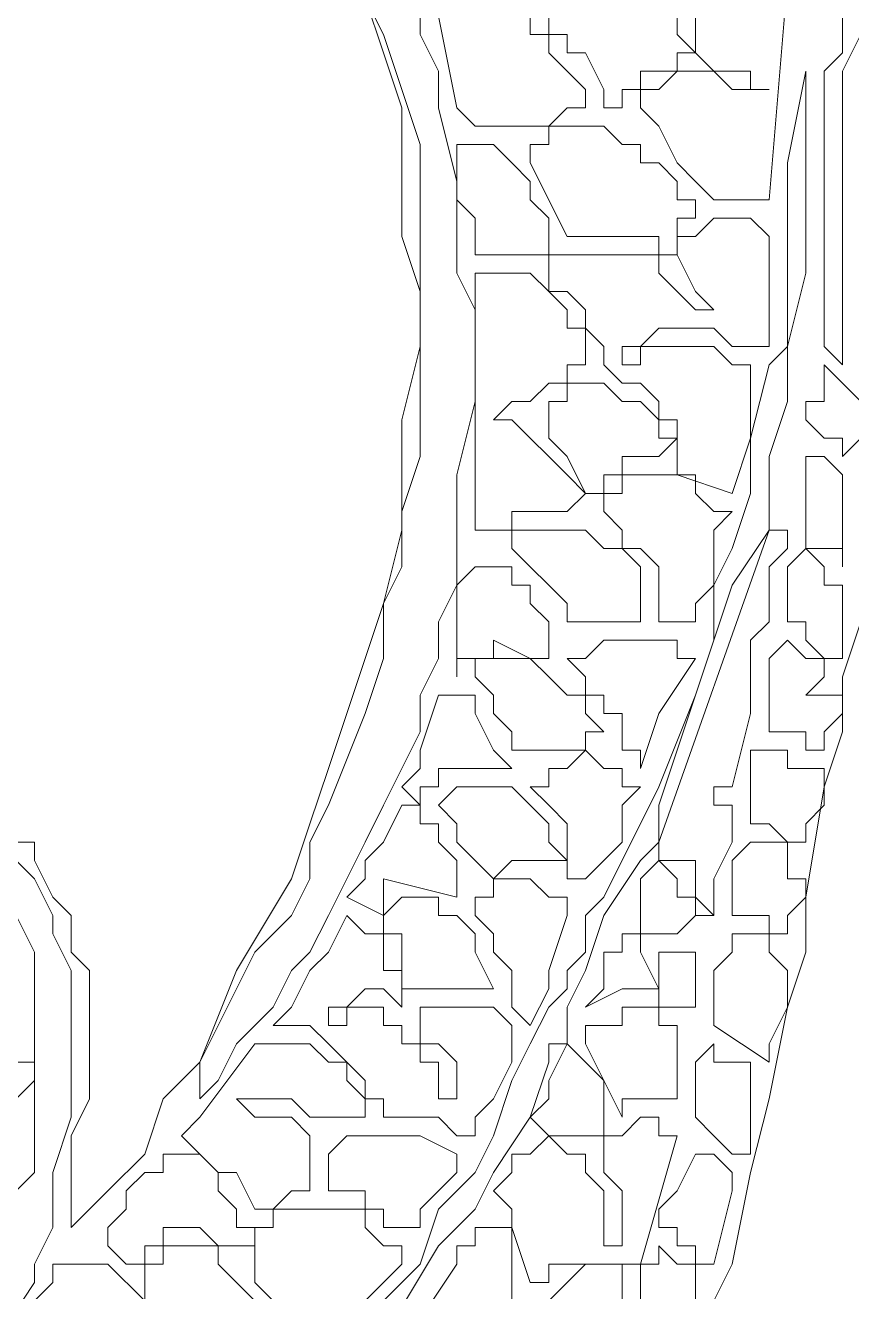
# Model space of a CAD drawing. Extents: x -66030 to 95157, y -13132 to 45879.
# Drawn here: x -15587.2 to -15411.5, y 14305.6 to 14575.1 of the extents above; entities that cross this region are included whole.
import ezdxf

# ---------------------------------------------------------------- set-up
doc = ezdxf.new("R2010")
doc.units = 0
doc.header["$LTSCALE"] = 100
doc.header["$MEASUREMENT"] = 0
doc.layers.get('0').update_dxf_attribs({"linetype": 'CONTINUOUS'})

msp = doc.modelspace()

# ---------------------------------------------------------------- linework, layer by layer
at = {"lineweight": 0}
for points in [[(-15425.12, 14584.86), (-15429.03, 14537.99), (-15432.94, 14537.99), (-15436.84, 14537.99), (-15440.75, 14537.99), (-15440.75, 14537.99), (-15444.65, 14541.89), (-15448.56, 14545.8), (-15452.47, 14553.61), (-15456.37, 14557.52), (-15456.37, 14557.52), (-15456.37, 14557.52), (-15456.37, 14561.42), (-15452.47, 14561.42), (-15448.56, 14565.33), (-15444.65, 14565.33), (-15440.75, 14565.33), (-15436.84, 14561.42), (-15432.94, 14561.42), (-15432.94, 14561.42), (-15429.03, 14561.42), (-15429.03, 14561.42), (-15432.94, 14561.42), (-15432.94, 14565.33), (-15436.84, 14565.33), (-15440.75, 14565.33), (-15444.65, 14569.24), (-15444.65, 14573.14), (-15444.65, 14573.14), (-15444.65, 14577.05)], [(-15589.17, 14401.28), (-15585.27, 14401.28), (-15585.27, 14397.37), (-15581.36, 14389.56), (-15577.46, 14385.66), (-15577.46, 14381.75), (-15577.46, 14377.84), (-15573.55, 14373.94), (-15573.55, 14370.03), (-15573.55, 14358.31), (-15573.55, 14346.6), (-15577.46, 14338.78), (-15577.46, 14319.25), (-15577.46, 14319.25), (-15573.55, 14323.16), (-15569.64, 14327.07), (-15561.83, 14334.88), (-15557.93, 14346.6), (-15550.11, 14354.41), (-15542.3, 14373.94), (-15530.58, 14393.47), (-15526.68, 14405.18), (-15522.77, 14416.9), (-15518.87, 14428.62), (-15514.96, 14440.34), (-15511.05, 14452.06), (-15507.15, 14467.68), (-15507.15, 14479.4), (-15507.15, 14491.12), (-15503.24, 14506.74), (-15503.24, 14518.46), (-15507.15, 14530.18), (-15507.15, 14545.8), (-15507.15, 14557.52), (-15511.05, 14569.24), (-15514.96, 14580.95)], [(-15503.24, 14580.95), (-15503.24, 14573.14), (-15499.34, 14565.33), (-15499.34, 14557.52), (-15495.43, 14541.89), (-15495.43, 14530.18), (-15495.43, 14522.36), (-15491.52, 14514.55), (-15491.52, 14506.74), (-15491.52, 14502.83), (-15491.52, 14495.02), (-15495.43, 14479.4), (-15495.43, 14471.59), (-15495.43, 14463.77), (-15495.43, 14455.96), (-15499.34, 14448.15), (-15499.34, 14440.34), (-15503.24, 14432.53), (-15503.24, 14424.71), (-15507.15, 14416.9), (-15511.05, 14409.09), (-15514.96, 14401.28), (-15522.77, 14385.66), (-15526.68, 14377.84), (-15530.58, 14373.94), (-15534.49, 14366.13), (-15542.3, 14358.31), (-15546.21, 14350.5), (-15550.11, 14346.6), (-15550.11, 14354.41), (-15546.21, 14362.22), (-15542.3, 14370.03), (-15538.4, 14377.84), (-15530.58, 14385.66), (-15526.68, 14393.47), (-15526.68, 14401.28), (-15522.77, 14409.09), (-15514.96, 14428.62), (-15511.05, 14440.34), (-15511.05, 14452.06), (-15507.15, 14459.87), (-15507.15, 14471.59), (-15503.24, 14483.3), (-15503.24, 14495.02), (-15503.24, 14506.74), (-15503.24, 14518.46), (-15503.24, 14526.27), (-15503.24, 14537.99), (-15503.24, 14549.71), (-15507.15, 14561.42), (-15511.05, 14573.14), (-15514.96, 14580.95)], [(-15479.81, 14577.05), (-15479.81, 14573.14), (-15475.9, 14573.14), (-15475.9, 14569.24), (-15471.99, 14565.33), (-15468.09, 14561.42), (-15468.09, 14561.42), (-15468.09, 14557.52), (-15468.09, 14557.52), (-15471.99, 14557.52), (-15475.9, 14553.61), (-15475.9, 14553.61), (-15479.81, 14553.61), (-15483.71, 14553.61), (-15483.71, 14553.61), (-15487.62, 14553.61), (-15491.52, 14553.61), (-15495.43, 14557.52), (-15499.34, 14577.05)], [(-15448.56, 14577.05), (-15448.56, 14573.14), (-15444.65, 14569.24), (-15444.65, 14569.24), (-15444.65, 14569.24), (-15448.56, 14569.24), (-15448.56, 14565.33), (-15452.47, 14565.33), (-15456.37, 14565.33), (-15456.37, 14565.33), (-15456.37, 14561.42), (-15460.28, 14561.42), (-15460.28, 14561.42), (-15460.28, 14557.52), (-15464.18, 14557.52), (-15464.18, 14561.42), (-15464.18, 14561.42), (-15468.09, 14569.24), (-15471.99, 14569.24), (-15471.99, 14573.14), (-15475.9, 14573.14), (-15475.9, 14577.05)], [(-15413.41, 14577.05), (-15413.41, 14569.24), (-15417.31, 14565.33), (-15417.31, 14557.52), (-15417.31, 14545.8), (-15417.31, 14537.99), (-15417.31, 14526.27), (-15417.31, 14526.27), (-15417.31, 14522.36), (-15417.31, 14522.36), (-15417.31, 14518.46), (-15417.31, 14514.55), (-15417.31, 14510.65), (-15417.31, 14510.65), (-15417.31, 14506.74), (-15417.31, 14506.74), (-15417.31, 14506.74), (-15413.41, 14502.83), (-15413.41, 14502.83), (-15413.41, 14506.74), (-15413.41, 14506.74), (-15413.41, 14526.27), (-15413.41, 14541.89), (-15413.41, 14549.71), (-15413.41, 14557.52), (-15413.41, 14565.33), (-15409.5, 14573.14)], [(-15511.05, 14303.63), (-15503.24, 14311.44), (-15499.34, 14323.16), (-15491.52, 14330.97), (-15487.62, 14338.78), (-15483.71, 14350.5), (-15479.81, 14358.31), (-15475.9, 14366.13), (-15471.99, 14370.03), (-15471.99, 14373.94), (-15468.09, 14377.84), (-15468.09, 14381.75), (-15468.09, 14381.75), (-15468.09, 14385.66), (-15468.09, 14385.66), (-15464.18, 14389.56), (-15464.18, 14389.56), (-15452.47, 14413), (-15444.65, 14432.53), (-15440.75, 14444.24), (-15440.75, 14455.96), (-15436.84, 14463.77), (-15432.94, 14475.49), (-15432.94, 14487.21), (-15429.03, 14502.83), (-15425.12, 14506.74), (-15425.12, 14514.55), (-15425.12, 14522.36), (-15425.12, 14526.27), (-15425.12, 14545.8), (-15421.22, 14565.33), (-15421.22, 14561.42), (-15421.22, 14553.61), (-15421.22, 14545.8), (-15421.22, 14537.99), (-15421.22, 14530.18), (-15421.22, 14522.36), (-15425.12, 14506.74), (-15425.12, 14506.74), (-15425.12, 14502.83), (-15425.12, 14495.02), (-15429.03, 14483.3), (-15429.03, 14467.68), (-15436.84, 14455.96), (-15444.65, 14432.53), (-15448.56, 14420.81), (-15452.47, 14409.09), (-15452.47, 14401.28), (-15456.37, 14397.37), (-15464.18, 14385.66), (-15468.09, 14373.94), (-15471.99, 14366.13), (-15471.99, 14362.22), (-15471.99, 14358.31), (-15475.9, 14358.31), (-15475.9, 14358.31), (-15475.9, 14354.41), (-15475.9, 14354.41), (-15475.9, 14354.41), (-15479.81, 14342.69), (-15487.62, 14330.97), (-15491.52, 14323.16), (-15499.34, 14315.35), (-15511.05, 14295.82)], [(-15409.5, 14448.15), (-15413.41, 14436.43), (-15413.41, 14424.71), (-15417.31, 14413), (-15421.22, 14389.56), (-15421.22, 14377.84), (-15425.12, 14366.13), (-15429.03, 14346.6), (-15432.94, 14330.97), (-15436.84, 14311.44), (-15444.65, 14295.82)], [(-15589.17, 14397.37), (-15585.27, 14393.47), (-15581.36, 14385.66), (-15581.36, 14381.75), (-15577.46, 14373.94), (-15577.46, 14370.03), (-15577.46, 14366.13), (-15577.46, 14358.31), (-15577.46, 14354.41), (-15577.46, 14342.69), (-15581.36, 14330.97), (-15581.36, 14319.25), (-15585.27, 14311.44), (-15585.27, 14307.54), (-15593.08, 14295.82)], [(-15589.17, 14327.07), (-15585.27, 14330.97), (-15585.27, 14334.88), (-15585.27, 14334.88), (-15585.27, 14342.69), (-15585.27, 14346.6), (-15585.27, 14346.6), (-15585.27, 14350.5), (-15585.27, 14366.13), (-15585.27, 14370.03), (-15585.27, 14377.84), (-15589.17, 14385.66)], [(-15589.17, 14354.41), (-15585.27, 14354.41), (-15585.27, 14354.41), (-15585.27, 14350.5), (-15585.27, 14350.5), (-15585.27, 14350.5), (-15589.17, 14346.6)], [(-15561.83, 14303.63), (-15561.83, 14307.54), (-15561.83, 14311.44), (-15565.74, 14311.44), (-15565.74, 14311.44), (-15569.64, 14315.35), (-15569.64, 14315.35), (-15569.64, 14319.25), (-15565.74, 14323.16), (-15565.74, 14327.07), (-15561.83, 14330.97), (-15561.83, 14330.97), (-15557.93, 14330.97), (-15557.93, 14334.88), (-15554.02, 14334.88), (-15550.11, 14334.88), (-15546.21, 14330.97), (-15546.21, 14330.97), (-15546.21, 14327.07), (-15542.3, 14323.16), (-15542.3, 14323.16), (-15542.3, 14323.16), (-15542.3, 14319.25), (-15538.4, 14319.25), (-15538.4, 14315.35), (-15542.3, 14315.35), (-15542.3, 14315.35), (-15546.21, 14315.35), (-15550.11, 14319.25), (-15554.02, 14319.25), (-15557.93, 14319.25), (-15557.93, 14315.35), (-15561.83, 14315.35), (-15561.83, 14315.35), (-15561.83, 14315.35), (-15561.83, 14311.44), (-15561.83, 14311.44), (-15561.83, 14311.44), (-15561.83, 14311.44), (-15561.83, 14311.44), (-15557.93, 14311.44), (-15557.93, 14315.35), (-15557.93, 14315.35), (-15557.93, 14315.35), (-15550.11, 14315.35), (-15546.21, 14315.35), (-15546.21, 14311.44), (-15542.3, 14307.54), (-15538.4, 14303.63)], [(-15534.49, 14303.63), (-15538.4, 14307.54), (-15538.4, 14311.44), (-15538.4, 14311.44), (-15538.4, 14315.35), (-15538.4, 14319.25), (-15534.49, 14319.25), (-15534.49, 14323.16), (-15530.58, 14323.16), (-15530.58, 14323.16), (-15530.58, 14323.16), (-15526.68, 14323.16), (-15522.77, 14323.16), (-15518.87, 14323.16), (-15518.87, 14323.16), (-15514.96, 14323.16), (-15514.96, 14319.25), (-15514.96, 14319.25), (-15514.96, 14319.25), (-15511.05, 14315.35), (-15511.05, 14315.35), (-15507.15, 14315.35), (-15507.15, 14311.44), (-15514.96, 14303.63)], [(-15585.27, 14303.63), (-15581.36, 14307.54), (-15581.36, 14311.44), (-15577.46, 14311.44), (-15577.46, 14311.44), (-15573.55, 14311.44), (-15573.55, 14311.44), (-15573.55, 14311.44), (-15569.64, 14311.44), (-15569.64, 14311.44), (-15561.83, 14303.63)]]:
    msp.add_lwpolyline(points, dxfattribs=at)
for points in [[(-15448.56, 14541.89), (-15448.56, 14537.99), (-15444.65, 14537.99), (-15444.65, 14534.08), (-15448.56, 14534.08), (-15448.56, 14530.18), (-15448.56, 14530.18), (-15448.56, 14526.27), (-15448.56, 14530.18), (-15444.65, 14530.18), (-15440.75, 14534.08), (-15440.75, 14534.08), (-15436.84, 14534.08), (-15432.94, 14534.08), (-15429.03, 14530.18), (-15429.03, 14530.18), (-15429.03, 14526.27), (-15429.03, 14526.27), (-15429.03, 14518.46), (-15429.03, 14514.55), (-15429.03, 14506.74), (-15432.94, 14506.74), (-15436.84, 14506.74), (-15440.75, 14510.65), (-15440.75, 14510.65), (-15444.65, 14510.65), (-15448.56, 14510.65), (-15448.56, 14510.65), (-15452.47, 14510.65), (-15456.37, 14506.74), (-15456.37, 14506.74), (-15460.28, 14506.74), (-15460.28, 14506.74), (-15460.28, 14502.83), (-15460.28, 14502.83), (-15456.37, 14502.83), (-15456.37, 14506.74), (-15452.47, 14506.74), (-15452.47, 14506.74), (-15448.56, 14506.74), (-15444.65, 14506.74), (-15440.75, 14506.74), (-15436.84, 14502.83), (-15432.94, 14502.83), (-15432.94, 14495.02), (-15432.94, 14487.21), (-15436.84, 14475.49), (-15448.56, 14479.4), (-15448.56, 14483.3), (-15448.56, 14487.21), (-15448.56, 14487.21), (-15448.56, 14491.12), (-15452.47, 14491.12), (-15452.47, 14495.02), (-15456.37, 14498.93), (-15460.28, 14498.93), (-15464.18, 14502.83), (-15464.18, 14506.74), (-15464.18, 14506.74), (-15468.09, 14510.65), (-15468.09, 14510.65), (-15468.09, 14514.55), (-15468.09, 14514.55), (-15471.99, 14518.46), (-15471.99, 14518.46), (-15475.9, 14518.46), (-15475.9, 14522.36), (-15475.9, 14522.36), (-15475.9, 14526.27), (-15471.99, 14526.27), (-15471.99, 14526.27), (-15468.09, 14526.27), (-15464.18, 14526.27), (-15460.28, 14526.27), (-15456.37, 14526.27), (-15452.47, 14526.27), (-15452.47, 14522.36), (-15452.47, 14522.36), (-15448.56, 14518.46), (-15444.65, 14514.55), (-15444.65, 14514.55), (-15440.75, 14514.55), (-15444.65, 14518.46), (-15448.56, 14526.27), (-15452.47, 14526.27), (-15452.47, 14530.18), (-15456.37, 14530.18), (-15460.28, 14530.18), (-15471.99, 14530.18), (-15479.81, 14545.8), (-15479.81, 14549.71), (-15475.9, 14549.71), (-15475.9, 14553.61), (-15471.99, 14553.61), (-15468.09, 14553.61), (-15464.18, 14553.61), (-15460.28, 14549.71), (-15456.37, 14549.71), (-15456.37, 14545.8), (-15452.47, 14545.8), (-15448.56, 14541.89), (-15448.56, 14541.89)], [(-15475.9, 14530.18), (-15475.9, 14526.27), (-15475.9, 14526.27), (-15475.9, 14526.27), (-15479.81, 14526.27), (-15479.81, 14526.27), (-15483.71, 14526.27), (-15483.71, 14526.27), (-15487.62, 14526.27), (-15487.62, 14526.27), (-15487.62, 14526.27), (-15491.52, 14526.27), (-15491.52, 14530.18), (-15491.52, 14534.08), (-15495.43, 14537.99), (-15495.43, 14549.71), (-15495.43, 14549.71), (-15491.52, 14549.71), (-15491.52, 14549.71), (-15491.52, 14549.71), (-15487.62, 14549.71), (-15487.62, 14549.71), (-15487.62, 14549.71), (-15483.71, 14545.8), (-15483.71, 14545.8), (-15479.81, 14541.89), (-15479.81, 14537.99), (-15475.9, 14534.08), (-15475.9, 14530.18)], [(-15468.09, 14502.83), (-15468.09, 14502.83), (-15471.99, 14502.83), (-15471.99, 14498.93), (-15475.9, 14498.93), (-15479.81, 14495.02), (-15479.81, 14495.02), (-15483.71, 14495.02), (-15483.71, 14495.02), (-15487.62, 14491.12), (-15483.71, 14491.12), (-15479.81, 14487.21), (-15479.81, 14487.21), (-15475.9, 14483.3), (-15471.99, 14479.4), (-15468.09, 14475.49), (-15471.99, 14471.59), (-15475.9, 14471.59), (-15483.71, 14471.59), (-15483.71, 14467.68), (-15487.62, 14467.68), (-15487.62, 14467.68), (-15491.52, 14467.68), (-15491.52, 14467.68), (-15491.52, 14483.3), (-15491.52, 14495.02), (-15491.52, 14510.65), (-15491.52, 14514.55), (-15491.52, 14522.36), (-15487.62, 14522.36), (-15487.62, 14522.36), (-15483.71, 14522.36), (-15479.81, 14522.36), (-15475.9, 14518.46), (-15471.99, 14514.55), (-15471.99, 14510.65), (-15468.09, 14510.65), (-15468.09, 14506.74), (-15468.09, 14502.83), (-15468.09, 14502.83)], [(-15409.5, 14495.02), (-15409.5, 14491.12), (-15409.5, 14491.12), (-15409.5, 14487.21), (-15409.5, 14487.21), (-15413.41, 14483.3), (-15413.41, 14487.21), (-15413.41, 14487.21), (-15417.31, 14487.21), (-15417.31, 14487.21), (-15417.31, 14487.21), (-15421.22, 14491.12), (-15421.22, 14491.12), (-15421.22, 14495.02), (-15417.31, 14495.02), (-15417.31, 14498.93), (-15417.31, 14498.93), (-15417.31, 14502.83), (-15413.41, 14498.93), (-15413.41, 14498.93), (-15413.41, 14498.93), (-15413.41, 14498.93), (-15409.5, 14495.02), (-15409.5, 14495.02)], [(-15448.56, 14487.21), (-15452.47, 14483.3), (-15452.47, 14483.3), (-15452.47, 14483.3), (-15456.37, 14483.3), (-15460.28, 14483.3), (-15460.28, 14479.4), (-15460.28, 14479.4), (-15460.28, 14479.4), (-15464.18, 14479.4), (-15464.18, 14479.4), (-15464.18, 14475.49), (-15464.18, 14475.49), (-15468.09, 14475.49), (-15468.09, 14475.49), (-15471.99, 14483.3), (-15475.9, 14487.21), (-15475.9, 14487.21), (-15475.9, 14491.12), (-15475.9, 14491.12), (-15475.9, 14495.02), (-15475.9, 14495.02), (-15475.9, 14495.02), (-15471.99, 14495.02), (-15471.99, 14498.93), (-15468.09, 14498.93), (-15468.09, 14498.93), (-15464.18, 14498.93), (-15460.28, 14495.02), (-15456.37, 14495.02), (-15456.37, 14495.02), (-15452.47, 14491.12), (-15452.47, 14487.21), (-15448.56, 14487.21)], [(-15413.41, 14475.49), (-15413.41, 14471.59), (-15413.41, 14467.68), (-15413.41, 14463.77), (-15413.41, 14463.77), (-15413.41, 14459.87), (-15413.41, 14459.87), (-15413.41, 14463.77), (-15417.31, 14463.77), (-15421.22, 14463.77), (-15421.22, 14467.68), (-15421.22, 14475.49), (-15421.22, 14479.4), (-15421.22, 14483.3), (-15417.31, 14483.3), (-15417.31, 14483.3), (-15417.31, 14483.3), (-15413.41, 14479.4), (-15413.41, 14475.49), (-15413.41, 14475.49), (-15413.41, 14475.49)], [(-15436.84, 14471.59), (-15440.75, 14467.68), (-15440.75, 14463.77), (-15440.75, 14459.87), (-15440.75, 14455.96), (-15444.65, 14452.06), (-15444.65, 14448.15), (-15444.65, 14448.15), (-15448.56, 14448.15), (-15452.47, 14448.15), (-15452.47, 14452.06), (-15452.47, 14455.96), (-15452.47, 14455.96), (-15452.47, 14459.87), (-15456.37, 14463.77), (-15460.28, 14463.77), (-15460.28, 14467.68), (-15464.18, 14471.59), (-15464.18, 14471.59), (-15464.18, 14471.59), (-15464.18, 14471.59), (-15464.18, 14471.59), (-15464.18, 14475.49), (-15460.28, 14475.49), (-15460.28, 14479.4), (-15456.37, 14479.4), (-15456.37, 14479.4), (-15452.47, 14479.4), (-15448.56, 14479.4), (-15448.56, 14479.4), (-15444.65, 14479.4), (-15444.65, 14475.49), (-15444.65, 14475.49), (-15440.75, 14471.59), (-15436.84, 14471.59)], [(-15456.37, 14452.06), (-15456.37, 14452.06), (-15456.37, 14448.15), (-15460.28, 14448.15), (-15460.28, 14448.15), (-15468.09, 14448.15), (-15468.09, 14448.15), (-15471.99, 14448.15), (-15471.99, 14452.06), (-15475.9, 14455.96), (-15479.81, 14459.87), (-15483.71, 14463.77), (-15483.71, 14463.77), (-15483.71, 14463.77), (-15483.71, 14467.68), (-15479.81, 14467.68), (-15479.81, 14467.68), (-15475.9, 14467.68), (-15475.9, 14467.68), (-15471.99, 14467.68), (-15468.09, 14467.68), (-15468.09, 14467.68), (-15464.18, 14463.77), (-15460.28, 14463.77), (-15456.37, 14459.87), (-15456.37, 14455.96), (-15456.37, 14452.06)], [(-15432.94, 14440.34), (-15432.94, 14432.53), (-15432.94, 14428.62), (-15436.84, 14413), (-15436.84, 14413), (-15436.84, 14413), (-15440.75, 14413), (-15440.75, 14413), (-15440.75, 14413), (-15440.75, 14413), (-15440.75, 14413), (-15440.75, 14409.09), (-15436.84, 14409.09), (-15436.84, 14409.09), (-15436.84, 14405.18), (-15436.84, 14401.28), (-15440.75, 14393.47), (-15440.75, 14389.56), (-15440.75, 14385.66), (-15444.65, 14385.66), (-15444.65, 14385.66), (-15448.56, 14381.75), (-15448.56, 14381.75), (-15452.47, 14381.75), (-15452.47, 14381.75), (-15456.37, 14381.75), (-15456.37, 14381.75), (-15456.37, 14385.66), (-15456.37, 14385.66), (-15456.37, 14385.66), (-15456.37, 14389.56), (-15456.37, 14389.56), (-15456.37, 14393.47), (-15456.37, 14393.47), (-15452.47, 14397.37), (-15448.56, 14393.47), (-15448.56, 14393.47), (-15448.56, 14393.47), (-15448.56, 14389.56), (-15444.65, 14389.56), (-15444.65, 14389.56), (-15444.65, 14385.66), (-15440.75, 14385.66), (-15444.65, 14389.56), (-15444.65, 14393.47), (-15444.65, 14393.47), (-15444.65, 14397.37), (-15448.56, 14397.37), (-15448.56, 14397.37), (-15448.56, 14397.37), (-15452.47, 14397.37), (-15452.47, 14401.28), (-15429.03, 14467.68), (-15425.12, 14467.68), (-15425.12, 14463.77), (-15429.03, 14459.87), (-15429.03, 14452.06), (-15429.03, 14448.15), (-15432.94, 14444.24), (-15432.94, 14440.34)], [(-15413.41, 14455.96), (-15413.41, 14452.06), (-15413.41, 14448.15), (-15413.41, 14444.24), (-15413.41, 14440.34), (-15417.31, 14440.34), (-15421.22, 14444.24), (-15421.22, 14444.24), (-15421.22, 14448.15), (-15425.12, 14448.15), (-15425.12, 14448.15), (-15425.12, 14452.06), (-15425.12, 14455.96), (-15425.12, 14455.96), (-15425.12, 14459.87), (-15425.12, 14459.87), (-15421.22, 14463.77), (-15421.22, 14463.77), (-15417.31, 14459.87), (-15417.31, 14459.87), (-15417.31, 14459.87), (-15417.31, 14455.96), (-15413.41, 14455.96), (-15413.41, 14455.96)], [(-15475.9, 14444.24), (-15475.9, 14440.34), (-15475.9, 14440.34), (-15479.81, 14440.34), (-15487.62, 14444.24), (-15487.62, 14440.34), (-15491.52, 14440.34), (-15491.52, 14440.34), (-15495.43, 14440.34), (-15495.43, 14440.34), (-15495.43, 14436.43), (-15495.43, 14440.34), (-15495.43, 14444.24), (-15495.43, 14444.24), (-15495.43, 14448.15), (-15495.43, 14455.96), (-15495.43, 14455.96), (-15491.52, 14459.87), (-15491.52, 14459.87), (-15491.52, 14459.87), (-15491.52, 14459.87), (-15487.62, 14459.87), (-15487.62, 14459.87), (-15483.71, 14459.87), (-15483.71, 14455.96), (-15479.81, 14455.96), (-15479.81, 14452.06), (-15475.9, 14448.15), (-15475.9, 14444.24)], [(-15444.65, 14440.34), (-15452.47, 14428.62), (-15456.37, 14416.9), (-15456.37, 14420.81), (-15456.37, 14420.81), (-15460.28, 14420.81), (-15460.28, 14424.71), (-15460.28, 14428.62), (-15464.18, 14428.62), (-15464.18, 14432.53), (-15468.09, 14432.53), (-15468.09, 14436.43), (-15468.09, 14436.43), (-15471.99, 14440.34), (-15468.09, 14440.34), (-15464.18, 14444.24), (-15460.28, 14444.24), (-15456.37, 14444.24), (-15452.47, 14444.24), (-15452.47, 14444.24), (-15448.56, 14444.24), (-15448.56, 14440.34), (-15444.65, 14440.34)], [(-15417.31, 14440.34), (-15417.31, 14436.43), (-15417.31, 14436.43), (-15421.22, 14432.53), (-15421.22, 14432.53), (-15413.41, 14432.53), (-15413.41, 14428.62), (-15417.31, 14424.71), (-15417.31, 14420.81), (-15417.31, 14420.81), (-15421.22, 14420.81), (-15421.22, 14424.71), (-15425.12, 14424.71), (-15429.03, 14424.71), (-15429.03, 14428.62), (-15429.03, 14428.62), (-15429.03, 14436.43), (-15429.03, 14440.34), (-15429.03, 14440.34), (-15425.12, 14444.24), (-15425.12, 14444.24), (-15425.12, 14444.24), (-15421.22, 14440.34), (-15421.22, 14440.34), (-15421.22, 14440.34), (-15417.31, 14440.34)], [(-15471.99, 14432.53), (-15468.09, 14432.53), (-15468.09, 14428.62), (-15464.18, 14424.71), (-15464.18, 14424.71), (-15468.09, 14424.71), (-15468.09, 14420.81), (-15471.99, 14420.81), (-15475.9, 14420.81), (-15479.81, 14420.81), (-15479.81, 14420.81), (-15483.71, 14420.81), (-15483.71, 14424.71), (-15487.62, 14428.62), (-15487.62, 14432.53), (-15491.52, 14436.43), (-15491.52, 14436.43), (-15491.52, 14436.43), (-15491.52, 14440.34), (-15487.62, 14440.34), (-15487.62, 14440.34), (-15483.71, 14440.34), (-15483.71, 14440.34), (-15479.81, 14440.34), (-15479.81, 14440.34), (-15475.9, 14436.43), (-15471.99, 14432.53)], [(-15483.71, 14416.9), (-15487.62, 14416.9), (-15495.43, 14416.9), (-15495.43, 14416.9), (-15499.34, 14416.9), (-15499.34, 14413), (-15499.34, 14413), (-15503.24, 14413), (-15503.24, 14409.09), (-15507.15, 14413), (-15503.24, 14416.9), (-15503.24, 14420.81), (-15499.34, 14432.53), (-15495.43, 14432.53), (-15491.52, 14432.53), (-15491.52, 14428.62), (-15491.52, 14428.62), (-15487.62, 14420.81), (-15483.71, 14416.9)], [(-15456.37, 14413), (-15460.28, 14409.09), (-15460.28, 14401.28), (-15464.18, 14397.37), (-15468.09, 14393.47), (-15471.99, 14393.47), (-15471.99, 14393.47), (-15471.99, 14393.47), (-15471.99, 14397.37), (-15479.81, 14397.37), (-15483.71, 14397.37), (-15487.62, 14393.47), (-15487.62, 14393.47), (-15491.52, 14397.37), (-15491.52, 14397.37), (-15491.52, 14397.37), (-15495.43, 14401.28), (-15495.43, 14405.18), (-15495.43, 14405.18), (-15499.34, 14409.09), (-15499.34, 14409.09), (-15495.43, 14413), (-15495.43, 14413), (-15491.52, 14413), (-15491.52, 14413), (-15487.62, 14413), (-15483.71, 14413), (-15483.71, 14413), (-15479.81, 14409.09), (-15479.81, 14409.09), (-15475.9, 14405.18), (-15475.9, 14405.18), (-15475.9, 14405.18), (-15475.9, 14401.28), (-15471.99, 14397.37), (-15471.99, 14397.37), (-15471.99, 14397.37), (-15471.99, 14397.37), (-15471.99, 14401.28), (-15471.99, 14401.28), (-15471.99, 14405.18), (-15475.9, 14409.09), (-15475.9, 14409.09), (-15479.81, 14413), (-15475.9, 14413), (-15475.9, 14416.9), (-15475.9, 14416.9), (-15471.99, 14416.9), (-15471.99, 14416.9), (-15468.09, 14420.81), (-15464.18, 14416.9), (-15460.28, 14416.9), (-15460.28, 14413), (-15456.37, 14413)], [(-15417.31, 14416.9), (-15417.31, 14409.09), (-15421.22, 14405.18), (-15421.22, 14401.28), (-15421.22, 14401.28), (-15425.12, 14401.28), (-15429.03, 14405.18), (-15429.03, 14405.18), (-15432.94, 14405.18), (-15432.94, 14405.18), (-15432.94, 14409.09), (-15432.94, 14413), (-15432.94, 14416.9), (-15432.94, 14420.81), (-15429.03, 14420.81), (-15429.03, 14420.81), (-15429.03, 14420.81), (-15425.12, 14420.81), (-15425.12, 14420.81), (-15425.12, 14416.9), (-15421.22, 14416.9), (-15421.22, 14416.9), (-15421.22, 14416.9), (-15417.31, 14416.9)], [(-15495.43, 14397.37), (-15495.43, 14397.37), (-15495.43, 14393.47), (-15495.43, 14393.47), (-15495.43, 14389.56), (-15495.43, 14389.56), (-15511.05, 14393.47), (-15511.05, 14389.56), (-15511.05, 14389.56), (-15511.05, 14385.66), (-15518.87, 14389.56), (-15514.96, 14393.47), (-15514.96, 14397.37), (-15511.05, 14401.28), (-15507.15, 14409.09), (-15503.24, 14409.09), (-15503.24, 14405.18), (-15503.24, 14405.18), (-15499.34, 14405.18), (-15499.34, 14401.28), (-15499.34, 14401.28), (-15495.43, 14397.37)], [(-15425.12, 14393.47), (-15421.22, 14393.47), (-15421.22, 14393.47), (-15421.22, 14389.56), (-15425.12, 14385.66), (-15425.12, 14381.75), (-15425.12, 14381.75), (-15425.12, 14381.75), (-15429.03, 14381.75), (-15429.03, 14385.66), (-15429.03, 14385.66), (-15432.94, 14385.66), (-15436.84, 14385.66), (-15436.84, 14385.66), (-15436.84, 14385.66), (-15436.84, 14389.56), (-15436.84, 14389.56), (-15436.84, 14393.47), (-15436.84, 14397.37), (-15436.84, 14397.37), (-15432.94, 14401.28), (-15432.94, 14401.28), (-15432.94, 14401.28), (-15429.03, 14401.28), (-15425.12, 14401.28), (-15425.12, 14397.37), (-15425.12, 14393.47)], [(-15471.99, 14385.66), (-15475.9, 14373.94), (-15475.9, 14370.03), (-15479.81, 14362.22), (-15479.81, 14362.22), (-15479.81, 14362.22), (-15483.71, 14366.13), (-15483.71, 14366.13), (-15483.71, 14366.13), (-15483.71, 14370.03), (-15483.71, 14370.03), (-15483.71, 14373.94), (-15483.71, 14373.94), (-15487.62, 14377.84), (-15487.62, 14381.75), (-15491.52, 14385.66), (-15491.52, 14385.66), (-15491.52, 14389.56), (-15491.52, 14389.56), (-15487.62, 14389.56), (-15487.62, 14393.47), (-15483.71, 14393.47), (-15483.71, 14393.47), (-15479.81, 14393.47), (-15475.9, 14389.56), (-15475.9, 14389.56), (-15471.99, 14389.56), (-15471.99, 14385.66), (-15471.99, 14385.66)], [(-15495.43, 14385.66), (-15491.52, 14381.75), (-15491.52, 14377.84), (-15487.62, 14370.03), (-15491.52, 14370.03), (-15495.43, 14370.03), (-15499.34, 14370.03), (-15503.24, 14370.03), (-15503.24, 14370.03), (-15503.24, 14370.03), (-15507.15, 14370.03), (-15507.15, 14373.94), (-15507.15, 14377.84), (-15507.15, 14377.84), (-15507.15, 14381.75), (-15511.05, 14381.75), (-15511.05, 14385.66), (-15511.05, 14385.66), (-15507.15, 14389.56), (-15507.15, 14389.56), (-15503.24, 14389.56), (-15503.24, 14389.56), (-15499.34, 14389.56), (-15499.34, 14385.66), (-15495.43, 14385.66), (-15495.43, 14385.66)], [(-15507.15, 14366.13), (-15511.05, 14370.03), (-15514.96, 14370.03), (-15518.87, 14366.13), (-15522.77, 14366.13), (-15522.77, 14366.13), (-15522.77, 14362.22), (-15522.77, 14362.22), (-15522.77, 14362.22), (-15518.87, 14362.22), (-15518.87, 14362.22), (-15518.87, 14366.13), (-15514.96, 14366.13), (-15511.05, 14366.13), (-15511.05, 14362.22), (-15507.15, 14362.22), (-15507.15, 14358.31), (-15503.24, 14358.31), (-15503.24, 14354.41), (-15499.34, 14354.41), (-15499.34, 14350.5), (-15499.34, 14350.5), (-15499.34, 14346.6), (-15499.34, 14346.6), (-15499.34, 14346.6), (-15499.34, 14346.6), (-15495.43, 14346.6), (-15495.43, 14346.6), (-15495.43, 14350.5), (-15495.43, 14350.5), (-15495.43, 14354.41), (-15499.34, 14358.31), (-15503.24, 14358.31), (-15503.24, 14362.22), (-15503.24, 14366.13), (-15503.24, 14366.13), (-15503.24, 14366.13), (-15499.34, 14366.13), (-15499.34, 14366.13), (-15495.43, 14366.13), (-15491.52, 14366.13), (-15487.62, 14366.13), (-15483.71, 14362.22), (-15483.71, 14358.31), (-15483.71, 14354.41), (-15487.62, 14346.6), (-15491.52, 14342.69), (-15491.52, 14338.78), (-15495.43, 14338.78), (-15495.43, 14338.78), (-15499.34, 14342.69), (-15507.15, 14342.69), (-15511.05, 14342.69), (-15511.05, 14342.69), (-15511.05, 14346.6), (-15514.96, 14346.6), (-15514.96, 14346.6), (-15514.96, 14350.5), (-15514.96, 14350.5), (-15518.87, 14354.41), (-15522.77, 14358.31), (-15522.77, 14358.31), (-15526.68, 14362.22), (-15526.68, 14362.22), (-15530.58, 14362.22), (-15534.49, 14362.22), (-15530.58, 14366.13), (-15526.68, 14373.94), (-15522.77, 14377.84), (-15518.87, 14385.66), (-15514.96, 14381.75), (-15514.96, 14381.75), (-15511.05, 14381.75), (-15511.05, 14377.84), (-15511.05, 14373.94), (-15507.15, 14373.94), (-15507.15, 14370.03), (-15507.15, 14366.13)], [(-15452.47, 14370.03), (-15456.37, 14370.03), (-15460.28, 14370.03), (-15468.09, 14366.13), (-15464.18, 14370.03), (-15464.18, 14373.94), (-15464.18, 14377.84), (-15460.28, 14377.84), (-15460.28, 14381.75), (-15456.37, 14381.75), (-15456.37, 14377.84), (-15456.37, 14377.84), (-15452.47, 14370.03)], [(-15425.12, 14373.94), (-15425.12, 14370.03), (-15425.12, 14366.13), (-15429.03, 14358.31), (-15429.03, 14354.41), (-15440.75, 14362.22), (-15440.75, 14362.22), (-15440.75, 14366.13), (-15440.75, 14373.94), (-15440.75, 14373.94), (-15436.84, 14377.84), (-15436.84, 14381.75), (-15436.84, 14381.75), (-15436.84, 14381.75), (-15432.94, 14381.75), (-15432.94, 14381.75), (-15429.03, 14381.75), (-15429.03, 14377.84), (-15429.03, 14377.84), (-15425.12, 14373.94)], [(-15444.65, 14377.84), (-15444.65, 14373.94), (-15444.65, 14370.03), (-15444.65, 14370.03), (-15444.65, 14366.13), (-15444.65, 14366.13), (-15444.65, 14366.13), (-15448.56, 14366.13), (-15448.56, 14366.13), (-15452.47, 14366.13), (-15452.47, 14370.03), (-15452.47, 14373.94), (-15452.47, 14377.84), (-15448.56, 14377.84), (-15448.56, 14377.84), (-15444.65, 14377.84), (-15444.65, 14377.84), (-15444.65, 14377.84)], [(-15448.56, 14362.22), (-15448.56, 14358.31), (-15448.56, 14358.31), (-15448.56, 14358.31), (-15448.56, 14354.41), (-15448.56, 14350.5), (-15448.56, 14350.5), (-15448.56, 14346.6), (-15448.56, 14346.6), (-15448.56, 14346.6), (-15452.47, 14346.6), (-15452.47, 14346.6), (-15456.37, 14346.6), (-15460.28, 14346.6), (-15460.28, 14342.69), (-15468.09, 14358.31), (-15468.09, 14362.22), (-15464.18, 14362.22), (-15464.18, 14362.22), (-15464.18, 14362.22), (-15460.28, 14362.22), (-15460.28, 14366.13), (-15460.28, 14366.13), (-15456.37, 14366.13), (-15452.47, 14366.13), (-15452.47, 14362.22), (-15448.56, 14362.22)], [(-15518.87, 14350.5), (-15514.96, 14346.6), (-15514.96, 14346.6), (-15514.96, 14346.6), (-15514.96, 14342.69), (-15518.87, 14342.69), (-15518.87, 14342.69), (-15522.77, 14342.69), (-15522.77, 14342.69), (-15526.68, 14342.69), (-15526.68, 14342.69), (-15530.58, 14346.6), (-15534.49, 14346.6), (-15534.49, 14346.6), (-15538.4, 14346.6), (-15538.4, 14346.6), (-15542.3, 14346.6), (-15538.4, 14342.69), (-15534.49, 14342.69), (-15530.58, 14342.69), (-15530.58, 14342.69), (-15530.58, 14342.69), (-15526.68, 14338.78), (-15526.68, 14334.88), (-15526.68, 14334.88), (-15526.68, 14330.97), (-15526.68, 14330.97), (-15526.68, 14327.07), (-15530.58, 14327.07), (-15530.58, 14327.07), (-15534.49, 14323.16), (-15538.4, 14323.16), (-15538.4, 14323.16), (-15542.3, 14330.97), (-15542.3, 14330.97), (-15546.21, 14330.97), (-15550.11, 14334.88), (-15554.02, 14338.78), (-15550.11, 14342.69), (-15538.4, 14358.31), (-15534.49, 14358.31), (-15530.58, 14358.31), (-15526.68, 14358.31), (-15526.68, 14358.31), (-15522.77, 14354.41), (-15518.87, 14354.41), (-15518.87, 14350.5), (-15518.87, 14350.5)], [(-15464.18, 14338.78), (-15468.09, 14338.78), (-15471.99, 14338.78), (-15475.9, 14338.78), (-15479.81, 14342.69), (-15475.9, 14346.6), (-15475.9, 14350.5), (-15471.99, 14358.31), (-15468.09, 14354.41), (-15468.09, 14354.41), (-15464.18, 14350.5), (-15464.18, 14346.6), (-15464.18, 14342.69), (-15464.18, 14342.69), (-15464.18, 14338.78)], [(-15432.94, 14350.5), (-15432.94, 14346.6), (-15432.94, 14346.6), (-15432.94, 14342.69), (-15432.94, 14338.78), (-15432.94, 14338.78), (-15432.94, 14334.88), (-15436.84, 14334.88), (-15436.84, 14334.88), (-15440.75, 14338.78), (-15444.65, 14342.69), (-15444.65, 14346.6), (-15444.65, 14350.5), (-15444.65, 14350.5), (-15444.65, 14354.41), (-15444.65, 14354.41), (-15440.75, 14358.31), (-15440.75, 14354.41), (-15436.84, 14354.41), (-15436.84, 14354.41), (-15432.94, 14354.41), (-15432.94, 14350.5), (-15432.94, 14350.5)], [(-15448.56, 14338.78), (-15456.37, 14311.44), (-15464.18, 14311.44), (-15464.18, 14311.44), (-15468.09, 14311.44), (-15471.99, 14311.44), (-15475.9, 14311.44), (-15475.9, 14307.54), (-15479.81, 14307.54), (-15479.81, 14307.54), (-15483.71, 14319.25), (-15483.71, 14323.16), (-15483.71, 14323.16), (-15487.62, 14327.07), (-15487.62, 14327.07), (-15483.71, 14330.97), (-15483.71, 14334.88), (-15479.81, 14334.88), (-15479.81, 14334.88), (-15475.9, 14338.78), (-15475.9, 14338.78), (-15471.99, 14334.88), (-15468.09, 14334.88), (-15468.09, 14330.97), (-15464.18, 14327.07), (-15464.18, 14323.16), (-15464.18, 14319.25), (-15464.18, 14315.35), (-15460.28, 14315.35), (-15460.28, 14315.35), (-15460.28, 14319.25), (-15460.28, 14319.25), (-15460.28, 14319.25), (-15460.28, 14323.16), (-15460.28, 14327.07), (-15464.18, 14330.97), (-15464.18, 14334.88), (-15464.18, 14334.88), (-15464.18, 14338.78), (-15464.18, 14338.78), (-15460.28, 14338.78), (-15460.28, 14338.78), (-15456.37, 14342.69), (-15456.37, 14342.69), (-15452.47, 14342.69), (-15452.47, 14338.78), (-15448.56, 14338.78), (-15448.56, 14338.78)], [(-15495.43, 14334.88), (-15495.43, 14330.97), (-15495.43, 14330.97), (-15499.34, 14327.07), (-15499.34, 14327.07), (-15503.24, 14323.16), (-15503.24, 14319.25), (-15503.24, 14319.25), (-15507.15, 14319.25), (-15507.15, 14319.25), (-15507.15, 14319.25), (-15511.05, 14319.25), (-15511.05, 14323.16), (-15514.96, 14323.16), (-15514.96, 14327.07), (-15514.96, 14327.07), (-15518.87, 14327.07), (-15518.87, 14327.07), (-15522.77, 14327.07), (-15522.77, 14327.07), (-15522.77, 14330.97), (-15522.77, 14330.97), (-15522.77, 14334.88), (-15522.77, 14334.88), (-15522.77, 14334.88), (-15518.87, 14338.78), (-15514.96, 14338.78), (-15511.05, 14338.78), (-15511.05, 14338.78), (-15507.15, 14338.78), (-15503.24, 14338.78), (-15495.43, 14334.88)], [(-15436.84, 14327.07), (-15440.75, 14311.44), (-15440.75, 14311.44), (-15444.65, 14311.44), (-15444.65, 14315.35), (-15448.56, 14315.35), (-15448.56, 14315.35), (-15448.56, 14319.25), (-15452.47, 14319.25), (-15452.47, 14323.16), (-15448.56, 14327.07), (-15444.65, 14334.88), (-15444.65, 14334.88), (-15444.65, 14334.88), (-15440.75, 14334.88), (-15440.75, 14334.88), (-15436.84, 14330.97), (-15436.84, 14327.07)], [(-15483.71, 14303.63), (-15483.71, 14303.63), (-15487.62, 14303.63), (-15491.52, 14303.63), (-15491.52, 14303.63), (-15495.43, 14303.63), (-15495.43, 14299.72), (-15499.34, 14299.72), (-15499.34, 14299.72), (-15503.24, 14299.72), (-15503.24, 14299.72), (-15503.24, 14299.72), (-15495.43, 14311.44), (-15495.43, 14315.35), (-15491.52, 14315.35), (-15491.52, 14319.25), (-15487.62, 14319.25), (-15487.62, 14319.25), (-15483.71, 14319.25), (-15483.71, 14315.35), (-15483.71, 14315.35), (-15483.71, 14311.44), (-15483.71, 14303.63)], [(-15444.65, 14307.54), (-15444.65, 14303.63), (-15444.65, 14299.72), (-15444.65, 14295.82), (-15444.65, 14295.82), (-15444.65, 14291.91), (-15452.47, 14295.82), (-15456.37, 14295.82), (-15456.37, 14299.72), (-15456.37, 14299.72), (-15456.37, 14299.72), (-15456.37, 14303.63), (-15456.37, 14307.54), (-15456.37, 14307.54), (-15456.37, 14311.44), (-15452.47, 14311.44), (-15452.47, 14315.35), (-15448.56, 14311.44), (-15448.56, 14311.44), (-15444.65, 14311.44), (-15444.65, 14307.54)], [(-15460.28, 14307.54), (-15460.28, 14303.63), (-15460.28, 14299.72), (-15464.18, 14291.91), (-15464.18, 14288.01), (-15468.09, 14280.19), (-15468.09, 14280.19), (-15468.09, 14280.19), (-15471.99, 14280.19), (-15471.99, 14280.19), (-15475.9, 14291.91), (-15475.9, 14295.82), (-15479.81, 14299.72), (-15479.81, 14299.72), (-15475.9, 14303.63), (-15471.99, 14307.54), (-15471.99, 14307.54), (-15468.09, 14311.44), (-15464.18, 14311.44), (-15464.18, 14311.44), (-15460.28, 14311.44), (-15460.28, 14307.54), (-15460.28, 14307.54)]]:
    msp.add_lwpolyline(points, close=True, dxfattribs=at)

doc.saveas('drawing.dxf')
